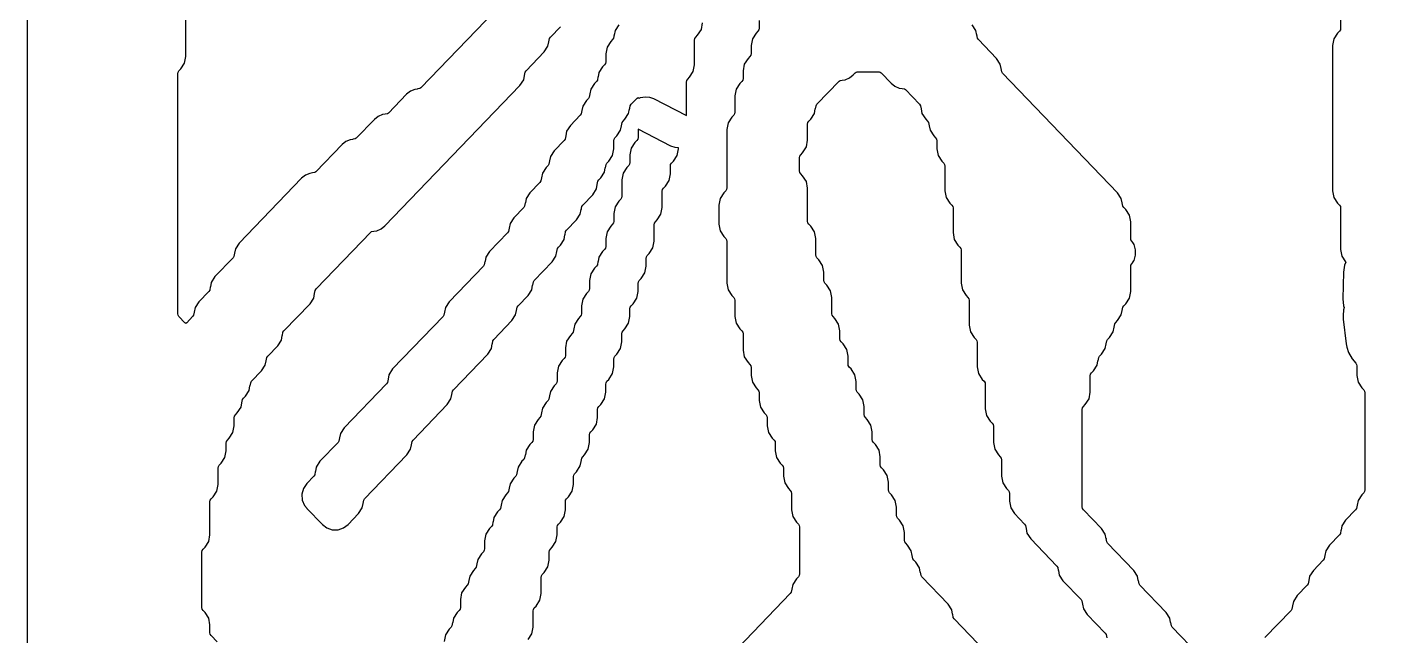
# Model space of a CAD drawing. Header units: millimetres. Extents: x 10 to 410, y 18 to 283.
# Drawn here: x 148 to 185.86, y 80.9 to 97.97 of the extents above; entities that cross this region are included whole.
import ezdxf

# ---------------------------------------------------------------- set-up
doc = ezdxf.new("R2010")
doc.units = ezdxf.units.MM
doc.layers.add('CUT', color=1, linetype='Continuous')

msp = doc.modelspace()

# ---------------------------------------------------------------- linework, layer by layer
at = {"layer": 'CUT'}
msp.add_lwpolyline([(190.134, 147), (190.134, 144), (169.134, 144), (169.134, 147), (161.134, 147), (161.134, 144), (148, 144), (148, 24), (161.134, 24), (161.134, 21), (169.134, 21), (169.134, 24), (190.134, 24), (190.134, 21), (198.134, 21), (198.134, 24), (211.2679, 24), (211.2679, 144), (198.134, 144), (198.134, 147)], close=True, dxfattribs=at)
for points in [[(162.1595, 99.4948), (159.045, 96.2595), (159.0199, 96.2396), (158.9549, 96.2308), (158.9553, 96.2282), (158.8755, 96.2174), (158.7525, 96.1651), (158.6477, 96.0821), (158.139, 95.5536), (158.1139, 95.5337), (158.0489, 95.5249), (158.0492, 95.5223), (157.9694, 95.5115), (157.8464, 95.4592), (157.7417, 95.3762), (157.233, 94.8477), (157.2079, 94.8278), (157.1428, 94.819), (157.1432, 94.8164), (157.0634, 94.8057), (156.9404, 94.7533), (156.8357, 94.6703), (156.1004, 93.9065), (156.0753, 93.8866), (156.0103, 93.8779), (156.0107, 93.8752), (155.9309, 93.8645), (155.8079, 93.8122), (155.7031, 93.7291), (153.9518, 91.9099), (153.8483, 91.7501), (153.8239, 91.6241), (153.8212, 91.6246), (153.8034, 91.5329), (153.7787, 91.4948), (153.2723, 90.9687), (153.1688, 90.8089), (153.1444, 90.6829), (153.1417, 90.6834), (153.1239, 90.5917), (153.0992, 90.5536), (152.8193, 90.2629), (152.7158, 90.103), (152.6913, 89.977), (152.6887, 89.9776), (152.6709, 89.8858), (152.6462, 89.8477), (152.481, 89.6761), (152.453, 89.6551), (152.4251, 89.6761), (152.2598, 89.8477), (152.2352, 89.8858), (152.2265, 89.9304), (152.2265, 96.6578), (152.2352, 96.7024), (152.2598, 96.7405), (152.3132, 96.796), (152.4168, 96.9558), (152.453, 97.1427), (152.453, 98.3049)], [(164.5977, 98.0276), (164.4942, 97.8677), (164.4698, 97.7418), (164.4671, 97.7423), (164.4493, 97.6505), (164.4246, 97.6124), (164.3712, 97.557), (164.2677, 97.3971), (164.2314, 97.2102), (164.2314, 96.9892), (164.2228, 96.9447), (164.1981, 96.9066), (164.1447, 96.8511), (164.0412, 96.6913), (164.0167, 96.5653), (164.0141, 96.5658), (163.9963, 96.4741), (163.9716, 96.436), (163.9182, 96.3805), (163.8147, 96.2207), (163.7902, 96.0947), (163.7876, 96.0952), (163.7698, 96.0035), (163.7451, 95.9654), (163.6917, 95.9099), (163.5882, 95.7501), (163.5637, 95.6241), (163.5611, 95.6246), (163.5433, 95.5329), (163.5186, 95.4948), (163.2387, 95.204), (163.1352, 95.0442), (163.1107, 94.9182), (163.108, 94.9187), (163.0902, 94.827), (163.0656, 94.7889), (162.7857, 94.4981), (162.6821, 94.3383), (162.6577, 94.2123), (162.655, 94.2129), (162.6372, 94.1211), (162.6126, 94.083), (162.5592, 94.0276), (162.4556, 93.8677), (162.4312, 93.7418), (162.4285, 93.7423), (162.4107, 93.6505), (162.386, 93.6124), (162.1061, 93.3217), (162.0026, 93.1619), (161.9782, 93.0359), (161.9755, 93.0364), (161.9577, 92.9447), (161.933, 92.9066), (161.6531, 92.6158), (161.5496, 92.456), (161.5252, 92.33), (161.5225, 92.3305), (161.5047, 92.2388), (161.48, 92.2007), (160.9736, 91.6746), (160.8701, 91.5148), (160.8456, 91.3888), (160.843, 91.3893), (160.8252, 91.2976), (160.8005, 91.2595), (159.8411, 90.2629), (159.7375, 90.103), (159.7131, 89.977), (159.7104, 89.9776), (159.6926, 89.8858), (159.668, 89.8477), (158.2555, 88.3805), (158.152, 88.2207), (158.1275, 88.0947), (158.1249, 88.0952), (158.1071, 88.0035), (158.0824, 87.9654), (156.8965, 86.7334), (156.7929, 86.5736), (156.7685, 86.4476), (156.7658, 86.4482), (156.748, 86.3564), (156.7233, 86.3183), (156.2169, 85.7923), (156.1134, 85.6324), (156.089, 85.5065), (156.0863, 85.507), (156.0685, 85.4152), (156.0438, 85.3772), (155.8439, 85.1695), (155.7503, 85.0325), (155.7066, 84.8724), (155.7177, 84.7069), (155.7824, 84.5541), (155.8544, 84.4742), (155.8506, 84.4706), (156.2832, 84.0212), (156.4113, 83.9251), (156.5633, 83.8745), (156.7235, 83.8745), (156.8755, 83.9251), (157.0036, 84.0212), (157.2964, 84.3254), (157.3999, 84.4852), (157.4244, 84.6112), (157.427, 84.6107), (157.4448, 84.7024), (157.4695, 84.7405), (158.6555, 85.9724), (158.759, 86.1323), (158.7834, 86.2582), (158.7861, 86.2577), (158.8039, 86.3495), (158.8286, 86.3876), (159.788, 87.3842), (159.8915, 87.544), (159.916, 87.67), (159.9186, 87.6695), (159.9364, 87.7612), (159.9611, 87.7993), (160.9205, 88.796), (161.0241, 88.9558), (161.0485, 89.0818), (161.0512, 89.0813), (161.069, 89.173), (161.0936, 89.2111), (161.6001, 89.7371), (161.7036, 89.897), (161.728, 90.023), (161.7307, 90.0224), (161.7485, 90.1142), (161.7732, 90.1523), (162.0531, 90.443), (162.1566, 90.6029), (162.181, 90.7288), (162.1837, 90.7283), (162.2015, 90.82), (162.2262, 90.8581), (162.7326, 91.3842), (162.8361, 91.544), (162.8606, 91.67), (162.8632, 91.6695), (162.881, 91.7612), (162.9057, 91.7993), (162.9591, 91.8548), (163.0626, 92.0146), (163.0871, 92.1406), (163.0897, 92.1401), (163.1075, 92.2318), (163.1322, 92.2699), (163.4121, 92.5607), (163.5156, 92.7205), (163.5401, 92.8465), (163.5428, 92.846), (163.5606, 92.9377), (163.5852, 92.9758), (163.8651, 93.2666), (163.9687, 93.4264), (163.9931, 93.5524), (163.9958, 93.5518), (164.0136, 93.6436), (164.0382, 93.6817), (164.0916, 93.7371), (164.1952, 93.897), (164.2196, 94.023), (164.2223, 94.0224), (164.2401, 94.1142), (164.2648, 94.1523), (164.3182, 94.2077), (164.4217, 94.3676), (164.4579, 94.5545), (164.4579, 94.7755), (164.4666, 94.82), (164.4913, 94.8581), (164.5447, 94.9136), (164.6482, 95.0734), (164.6726, 95.1994), (164.6753, 95.1989), (164.6931, 95.2906), (164.7178, 95.3287), (164.7712, 95.3842), (164.8747, 95.544), (164.8817, 95.5802), (164.8864, 95.6356), (164.9055, 95.6883), (164.9196, 95.7612), (164.9443, 95.7993), (165.1095, 95.971), (165.1375, 95.9919), (165.1654, 95.971), (165.1664, 95.97), (165.2098, 95.9903), (165.3331, 96.0124), (165.458, 96.0018), (165.5758, 95.9592), (166.4943, 95.4842), (166.4965, 95.4957), (166.4965, 96.4225), (166.5052, 96.4671), (166.5298, 96.5052), (166.5832, 96.5607), (166.6868, 96.7205), (166.723, 96.9074), (166.723, 97.599), (166.7317, 97.6436), (166.7563, 97.6817), (166.8097, 97.7371), (166.9133, 97.897), (166.9495, 98.0839)], [(168.5351, 98.1514), (168.5351, 97.9304), (168.5264, 97.8858), (168.5018, 97.8477), (168.4484, 97.7923), (168.3448, 97.6324), (168.3086, 97.4455), (168.3086, 97.2245), (168.2999, 97.18), (168.2753, 97.1419), (168.2219, 97.0864), (168.1183, 96.9266), (168.0821, 96.7396), (168.0821, 96.5186), (168.0734, 96.4741), (168.0487, 96.436), (167.9953, 96.3805), (167.8918, 96.2207), (167.8556, 96.0337), (167.8556, 95.5775), (167.8469, 95.5329), (167.8222, 95.4948), (167.7688, 95.4393), (167.6653, 95.2795), (167.6291, 95.0926), (167.6291, 93.4598), (167.6204, 93.4152), (167.5957, 93.3772), (167.5423, 93.3217), (167.4388, 93.1619), (167.4025, 92.9749), (167.4025, 92.4369), (167.4388, 92.2499), (167.5423, 92.0901), (167.5957, 92.0346), (167.6204, 91.9965), (167.6291, 91.952), (167.6291, 90.7898), (167.6653, 90.6029), (167.7688, 90.443), (167.8222, 90.3876), (167.8469, 90.3495), (167.8556, 90.3049), (167.8556, 89.8486), (167.8918, 89.6617), (167.9953, 89.5019), (168.0487, 89.4464), (168.0734, 89.4083), (168.0821, 89.3637), (168.0821, 88.9074), (168.1183, 88.7205), (168.2219, 88.5607), (168.2753, 88.5052), (168.2999, 88.4671), (168.3086, 88.4225), (168.3086, 88.2016), (168.3448, 88.0146), (168.4484, 87.8548), (168.5018, 87.7993), (168.5264, 87.7612), (168.5351, 87.7167), (168.5351, 87.4957), (168.5713, 87.3087), (168.6749, 87.1489), (168.7283, 87.0934), (168.7529, 87.0553), (168.7616, 87.0108), (168.7616, 86.7898), (168.7979, 86.6029), (168.9014, 86.443), (168.9548, 86.3876), (168.9795, 86.3495), (168.9881, 86.3049), (168.9881, 86.0839), (169.0244, 85.897), (169.1279, 85.7371), (169.1813, 85.6817), (169.206, 85.6436), (169.2146, 85.599), (169.2146, 85.378), (169.2509, 85.1911), (169.3544, 85.0313), (169.4078, 84.9758), (169.4325, 84.9377), (169.4411, 84.8931), (169.4411, 84.4369), (169.4774, 84.2499), (169.5809, 84.0901), (169.6343, 84.0346), (169.659, 83.9965), (169.6676, 83.952), (169.6676, 82.6363), (169.659, 82.5917), (169.6343, 82.5536), (169.5809, 82.4981), (169.4774, 82.3383), (169.4529, 82.2123), (169.4503, 82.2129), (169.4325, 82.1211), (169.4078, 82.083), (167.3158, 79.9099)], [(184.8437, 98.3867), (184.8437, 97.9304), (184.835, 97.8858), (184.8103, 97.8477), (184.7569, 97.7923), (184.6534, 97.6324), (184.6172, 97.4455), (184.6172, 93.378), (184.6534, 93.1911), (184.7569, 93.0313), (184.8103, 92.9758), (184.835, 92.9377), (184.8437, 92.8931), (184.8437, 91.731), (184.8799, 91.544), (184.9834, 91.3842), (184.9897, 91.3776), (184.9504, 91.2884), (184.9204, 91.0949), (184.9032, 90.3439), (184.9243, 90.1492), (184.9424, 90.1027), (184.9248, 90.0403), (184.9122, 89.8774), (184.9142, 89.7794), (184.9965, 89.0898), (185.0176, 88.9941), (185.0682, 88.8387), (185.1637, 88.6686), (185.2678, 88.5469), (185.2892, 88.5105), (185.2967, 88.4689), (185.2967, 88.2016), (185.3329, 88.0146), (185.4365, 87.8548), (185.4899, 87.7993), (185.5145, 87.7612), (185.5232, 87.7167), (185.5232, 84.9892), (185.5145, 84.9447), (185.4899, 84.9066), (185.4365, 84.8511), (185.3329, 84.6913), (185.3085, 84.5653), (185.3058, 84.5658), (185.288, 84.4741), (185.2634, 84.436), (184.9834, 84.1452), (184.8799, 83.9854), (184.8555, 83.8594), (184.8528, 83.8599), (184.835, 83.7682), (184.8103, 83.7301), (184.5304, 83.4393), (184.4269, 83.2795), (184.4025, 83.1535), (184.3998, 83.154), (184.382, 83.0623), (184.3573, 83.0242), (184.0774, 82.7334), (183.9739, 82.5736), (183.9495, 82.4476), (183.9468, 82.4482), (183.929, 82.3564), (183.9043, 82.3183), (183.6244, 82.0276), (183.5209, 81.8677), (183.4964, 81.7418), (183.4938, 81.7423), (183.476, 81.6505), (183.4513, 81.6124), (182.7184, 80.8511)], [(153.3311, 80.7349), (153.1659, 80.9066), (153.1412, 80.9447), (153.1325, 80.9892), (153.1325, 81.2102), (153.0963, 81.3971), (152.9928, 81.557), (152.9394, 81.6124), (152.9147, 81.6505), (152.906, 81.6951), (152.906, 83.2461), (152.9147, 83.2906), (152.9394, 83.3287), (152.9928, 83.3842), (153.0963, 83.544), (153.1325, 83.731), (153.1325, 84.6578), (153.1412, 84.7024), (153.1659, 84.7405), (153.2193, 84.796), (153.3228, 84.9558), (153.359, 85.1427), (153.359, 85.599), (153.3677, 85.6436), (153.3924, 85.6817), (153.4458, 85.7371), (153.5493, 85.897), (153.5856, 86.0839), (153.5856, 86.3049), (153.5942, 86.3495), (153.6189, 86.3876), (153.6723, 86.443), (153.7758, 86.6029), (153.8121, 86.7898), (153.8121, 87.0108), (153.8207, 87.0553), (153.8454, 87.0934), (153.8988, 87.1489), (154.0023, 87.3087), (154.0267, 87.4347), (154.0294, 87.4342), (154.0472, 87.5259), (154.0719, 87.564), (154.1253, 87.6195), (154.2288, 87.7793), (154.2533, 87.9053), (154.2559, 87.9048), (154.2737, 87.9965), (154.2984, 88.0346), (154.5783, 88.3254), (154.6818, 88.4852), (154.7063, 88.6112), (154.7089, 88.6107), (154.7267, 88.7024), (154.7514, 88.7405), (155.0313, 89.0313), (155.1349, 89.1911), (155.1593, 89.3171), (155.162, 89.3166), (155.1798, 89.4083), (155.2044, 89.4464), (155.9374, 90.2077), (156.0409, 90.3676), (156.0653, 90.4935), (156.068, 90.493), (156.0858, 90.5848), (156.1105, 90.6228), (157.6394, 92.2111), (157.6645, 92.231), (157.7295, 92.2398), (157.7292, 92.2424), (157.809, 92.2532), (157.932, 92.3055), (158.0367, 92.3885), (161.8266, 96.3254), (161.9301, 96.4852), (161.9545, 96.6112), (161.9572, 96.6107), (161.975, 96.7024), (161.9997, 96.7405), (162.5061, 97.2666), (162.6096, 97.4264), (162.6341, 97.5524), (162.6367, 97.5518), (162.6545, 97.6436), (162.6792, 97.6817), (162.9591, 97.9724)], [(180.8532, 80.3805), (180.1203, 81.1419), (180.0956, 81.18), (180.0778, 81.2717), (180.0752, 81.2712), (180.0507, 81.3971), (179.9472, 81.557), (179.2143, 82.3183), (179.1896, 82.3564), (179.1718, 82.4482), (179.1691, 82.4476), (179.1447, 82.5736), (179.0412, 82.7334), (178.3082, 83.4948), (178.2836, 83.5329), (178.2658, 83.6246), (178.2631, 83.6241), (178.2387, 83.7501), (178.1351, 83.9099), (177.6287, 84.436), (177.604, 84.4741), (177.5954, 84.5186), (177.5954, 87.2461), (177.604, 87.2906), (177.6287, 87.3287), (177.6821, 87.3842), (177.7856, 87.544), (177.8219, 87.731), (177.8219, 88.1872), (177.8306, 88.2318), (177.8552, 88.2699), (177.9086, 88.3254), (178.0122, 88.4852), (178.0366, 88.6112), (178.0393, 88.6107), (178.0571, 88.7024), (178.0817, 88.7405), (178.1351, 88.796), (178.2387, 88.9558), (178.2631, 89.0818), (178.2658, 89.0813), (178.2836, 89.173), (178.3082, 89.2111), (178.3616, 89.2666), (178.4652, 89.4264), (178.4896, 89.5524), (178.4923, 89.5518), (178.5101, 89.6436), (178.5348, 89.6817), (178.5882, 89.7371), (178.6917, 89.897), (178.7161, 90.023), (178.7188, 90.0224), (178.7366, 90.1142), (178.7613, 90.1523), (178.8147, 90.2077), (178.9182, 90.3676), (178.9545, 90.5545), (178.9545, 91.2461), (178.9631, 91.2906), (179.0139, 91.3691), (179.0104, 91.3713), (179.0482, 91.4252), (179.0943, 91.5707), (179.0943, 91.7234), (179.0482, 91.869), (179.0104, 91.9228), (179.0139, 91.9251), (178.9631, 92.0035), (178.9545, 92.048), (178.9545, 92.5043), (178.9182, 92.6913), (178.8147, 92.8511), (178.7613, 92.9066), (178.7366, 92.9447), (178.7188, 93.0364), (178.7161, 93.0359), (178.6917, 93.1619), (178.5882, 93.3217), (175.3636, 96.6713), (175.339, 96.7094), (175.3212, 96.8011), (175.3185, 96.8006), (175.2941, 96.9266), (175.1905, 97.0864), (174.6841, 97.6124), (174.6594, 97.6505), (174.6416, 97.7423), (174.639, 97.7418), (174.6145, 97.8677), (174.511, 98.0276)], [(176.2131, 79.083), (174.0046, 81.3772), (173.9799, 81.4152), (173.9621, 81.507), (173.9595, 81.5065), (173.935, 81.6324), (173.8315, 81.7923), (173.0986, 82.5536), (173.0739, 82.5917), (173.0561, 82.6834), (173.0534, 82.6829), (173.029, 82.8089), (172.9255, 82.9687), (172.8721, 83.0242), (172.8474, 83.0623), (172.8296, 83.154), (172.8269, 83.1535), (172.8025, 83.2795), (172.6989, 83.4393), (172.6455, 83.4948), (172.6209, 83.5329), (172.6122, 83.5775), (172.6122, 83.7984), (172.576, 83.9854), (172.4724, 84.1452), (172.419, 84.2007), (172.3944, 84.2388), (172.3857, 84.2833), (172.3857, 84.5043), (172.3495, 84.6913), (172.2459, 84.8511), (172.1925, 84.9066), (172.1679, 84.9447), (172.1592, 84.9892), (172.1592, 85.2102), (172.1229, 85.3971), (172.0194, 85.557), (171.966, 85.6124), (171.9413, 85.6505), (171.9327, 85.6951), (171.9327, 85.9161), (171.8964, 86.103), (171.7929, 86.2629), (171.7395, 86.3183), (171.7148, 86.3564), (171.7062, 86.401), (171.7062, 86.622), (171.6699, 86.8089), (171.5664, 86.9687), (171.513, 87.0242), (171.4883, 87.0623), (171.4797, 87.1069), (171.4797, 87.3279), (171.4434, 87.5148), (171.3399, 87.6746), (171.2865, 87.7301), (171.2618, 87.7682), (171.2532, 87.8128), (171.2532, 88.0337), (171.2169, 88.2207), (171.1134, 88.3805), (171.06, 88.436), (171.0353, 88.4741), (171.0267, 88.5186), (171.0267, 88.7396), (170.9904, 88.9266), (170.8869, 89.0864), (170.8335, 89.1419), (170.8088, 89.18), (170.8002, 89.2245), (170.8002, 89.4455), (170.7639, 89.6324), (170.6604, 89.7923), (170.607, 89.8477), (170.5823, 89.8858), (170.5737, 89.9304), (170.5737, 90.3867), (170.5374, 90.5736), (170.4339, 90.7334), (170.3805, 90.7889), (170.3558, 90.827), (170.3471, 90.8716), (170.3471, 91.0926), (170.3109, 91.2795), (170.2074, 91.4393), (170.154, 91.4948), (170.1293, 91.5329), (170.1206, 91.5775), (170.1206, 92.0337), (170.0844, 92.2207), (169.9809, 92.3805), (169.9275, 92.436), (169.9028, 92.4741), (169.8941, 92.5186), (169.8941, 93.4455), (169.8579, 93.6324), (169.7543, 93.7923), (169.7009, 93.8477), (169.6763, 93.8858), (169.6676, 93.9304), (169.6676, 94.3049), (169.6763, 94.3495), (169.7009, 94.3876), (169.7543, 94.443), (169.8579, 94.6029), (169.8941, 94.7898), (169.8941, 95.2461), (169.9028, 95.2906), (169.9275, 95.3287), (169.9809, 95.3842), (170.0844, 95.544), (170.1088, 95.67), (170.1115, 95.6695), (170.1293, 95.7612), (170.154, 95.7993), (170.7769, 96.4464), (170.802, 96.4663), (170.867, 96.4751), (170.8666, 96.4777), (170.9464, 96.4885), (171.0694, 96.5408), (171.1742, 96.6238), (171.2299, 96.6817), (171.255, 96.7016), (171.2867, 96.7059), (171.8991, 96.7059), (171.9309, 96.7016), (171.956, 96.6817), (172.2382, 96.3885), (172.3429, 96.3055), (172.466, 96.2532), (172.5457, 96.2424), (172.5454, 96.2398), (172.6104, 96.231), (172.6355, 96.2111), (173.0319, 95.7993), (173.0566, 95.7612), (173.0744, 95.6695), (173.0771, 95.67), (173.1015, 95.544), (173.205, 95.3842), (173.2584, 95.3287), (173.2831, 95.2906), (173.3009, 95.1989), (173.3036, 95.1994), (173.328, 95.0734), (173.4315, 94.9136), (173.4849, 94.8581), (173.5096, 94.82), (173.5183, 94.7755), (173.5183, 94.5545), (173.5545, 94.3676), (173.658, 94.2077), (173.7114, 94.1523), (173.7361, 94.1142), (173.7448, 94.0696), (173.7448, 93.378), (173.781, 93.1911), (173.8846, 93.0313), (173.938, 92.9758), (173.9626, 92.9377), (173.9713, 92.8931), (173.9713, 92.2016), (174.0075, 92.0146), (174.1111, 91.8548), (174.1645, 91.7993), (174.1891, 91.7612), (174.1978, 91.7167), (174.1978, 90.7898), (174.234, 90.6029), (174.3376, 90.443), (174.391, 90.3876), (174.4156, 90.3495), (174.4243, 90.3049), (174.4243, 89.6133), (174.4606, 89.4264), (174.5641, 89.2666), (174.6175, 89.2111), (174.6422, 89.173), (174.6508, 89.1284), (174.6508, 88.4369), (174.6871, 88.2499), (174.7906, 88.0901), (174.844, 88.0346), (174.8687, 87.9965), (174.8773, 87.952), (174.8773, 87.2604), (174.9136, 87.0734), (175.0171, 86.9136), (175.0705, 86.8581), (175.0952, 86.82), (175.1038, 86.7755), (175.1038, 86.3192), (175.1401, 86.1323), (175.2436, 85.9724), (175.297, 85.917), (175.3217, 85.8789), (175.3303, 85.8343), (175.3303, 85.378), (175.3666, 85.1911), (175.4701, 85.0313), (175.5235, 84.9758), (175.5482, 84.9377), (175.5568, 84.8931), (175.5568, 84.6721), (175.5931, 84.4852), (175.6966, 84.3254), (175.9765, 84.0346), (176.0012, 83.9965), (176.019, 83.9048), (176.0217, 83.9053), (176.0461, 83.7793), (176.1496, 83.6195), (176.8826, 82.8581), (176.9072, 82.82), (176.925, 82.7283), (176.9277, 82.7288), (176.9521, 82.6029), (177.0557, 82.443), (177.5621, 81.917), (177.5868, 81.8789), (177.6046, 81.7871), (177.6072, 81.7877), (177.6317, 81.6617), (177.7352, 81.5019), (178.2416, 80.9758), (178.2663, 80.9377), (178.2841, 80.846)], [(162.0531, 80.796), (162.1566, 80.9558), (162.1929, 81.1427), (162.1929, 81.599), (162.2015, 81.6436), (162.2262, 81.6817), (162.2796, 81.7371), (162.3831, 81.897), (162.4194, 82.0839), (162.4194, 82.5402), (162.428, 82.5848), (162.4527, 82.6228), (162.5061, 82.6783), (162.6096, 82.8381), (162.6459, 83.0251), (162.6459, 83.2461), (162.6545, 83.2906), (162.6792, 83.3287), (162.7326, 83.3842), (162.8361, 83.544), (162.8724, 83.731), (162.8724, 83.952), (162.881, 83.9965), (162.9057, 84.0346), (162.9591, 84.0901), (163.0626, 84.2499), (163.0989, 84.4369), (163.0989, 84.6578), (163.1075, 84.7024), (163.1322, 84.7405), (163.1856, 84.796), (163.2891, 84.9558), (163.3254, 85.1427), (163.3254, 85.3637), (163.334, 85.4083), (163.3587, 85.4464), (163.4121, 85.5019), (163.5156, 85.6617), (163.5401, 85.7877), (163.5428, 85.7871), (163.5606, 85.8789), (163.5852, 85.917), (163.6386, 85.9724), (163.7422, 86.1323), (163.7784, 86.3192), (163.7784, 86.5402), (163.7871, 86.5848), (163.8117, 86.6228), (163.8651, 86.6783), (163.9687, 86.8381), (164.0049, 87.0251), (164.0049, 87.2461), (164.0136, 87.2906), (164.0382, 87.3287), (164.0916, 87.3842), (164.1952, 87.544), (164.2314, 87.731), (164.2314, 87.952), (164.2401, 87.9965), (164.2648, 88.0346), (164.3182, 88.0901), (164.4217, 88.2499), (164.4579, 88.4369), (164.4579, 88.6578), (164.4666, 88.7024), (164.4913, 88.7405), (164.5447, 88.796), (164.6482, 88.9558), (164.6844, 89.1427), (164.6844, 89.3637), (164.6931, 89.4083), (164.7178, 89.4464), (164.7712, 89.5019), (164.8747, 89.6617), (164.911, 89.8486), (164.911, 90.0696), (164.9196, 90.1142), (164.9443, 90.1523), (164.9977, 90.2077), (165.1012, 90.3676), (165.1375, 90.5545), (165.1375, 90.7755), (165.1461, 90.82), (165.1708, 90.8581), (165.2242, 90.9136), (165.3277, 91.0734), (165.364, 91.2604), (165.364, 91.4814), (165.3726, 91.5259), (165.3973, 91.564), (165.4507, 91.6195), (165.5542, 91.7793), (165.5905, 91.9663), (165.5905, 92.4225), (165.5991, 92.4671), (165.6238, 92.5052), (165.6772, 92.5607), (165.7807, 92.7205), (165.817, 92.9074), (165.817, 93.3637), (165.8256, 93.4083), (165.8503, 93.4464), (165.9037, 93.5019), (166.0072, 93.6617), (166.0435, 93.8486), (166.0435, 94.0696), (166.0521, 94.1142), (166.0768, 94.1523), (166.1302, 94.2077), (166.2337, 94.3676), (166.27, 94.5545), (166.27, 94.5784), (166.1759, 94.5864), (166.0581, 94.629), (165.1397, 95.104), (165.1375, 95.0926), (165.1375, 94.8716), (165.1288, 94.827), (165.1041, 94.7889), (165.0507, 94.7334), (164.9472, 94.5736), (164.911, 94.3867), (164.911, 94.1657), (164.9023, 94.1211), (164.8776, 94.083), (164.8242, 94.0276), (164.7207, 93.8677), (164.6844, 93.6808), (164.6844, 93.2245), (164.6758, 93.18), (164.6511, 93.1419), (164.5977, 93.0864), (164.4942, 92.9266), (164.4579, 92.7396), (164.4579, 92.5186), (164.4493, 92.4741), (164.4246, 92.436), (164.3712, 92.3805), (164.2677, 92.2207), (164.2314, 92.0337), (164.2314, 91.8128), (164.2228, 91.7682), (164.1981, 91.7301), (164.1447, 91.6746), (164.0412, 91.5148), (164.0167, 91.3888), (164.0141, 91.3893), (163.9963, 91.2976), (163.9716, 91.2595), (163.9182, 91.204), (163.8147, 91.0442), (163.7784, 90.8573), (163.7784, 90.6363), (163.7698, 90.5917), (163.7451, 90.5536), (163.6917, 90.4981), (163.5882, 90.3383), (163.5519, 90.1514), (163.5519, 89.9304), (163.5433, 89.8858), (163.5186, 89.8477), (163.4652, 89.7923), (163.3617, 89.6324), (163.3372, 89.5065), (163.3345, 89.507), (163.3168, 89.4152), (163.2921, 89.3772), (163.2387, 89.3217), (163.1352, 89.1619), (163.0989, 88.9749), (163.0989, 88.7539), (163.0902, 88.7094), (163.0656, 88.6713), (163.0122, 88.6158), (162.9086, 88.456), (162.8724, 88.269), (162.8724, 88.048), (162.8637, 88.0035), (162.8391, 87.9654), (162.7857, 87.9099), (162.6821, 87.7501), (162.6577, 87.6241), (162.655, 87.6246), (162.6372, 87.5329), (162.6126, 87.4948), (162.5592, 87.4393), (162.4556, 87.2795), (162.4312, 87.1535), (162.4285, 87.154), (162.4107, 87.0623), (162.386, 87.0242), (162.3326, 86.9687), (162.2291, 86.8089), (162.1929, 86.622), (162.1929, 86.401), (162.1842, 86.3564), (162.1595, 86.3183), (162.1061, 86.2629), (162.0026, 86.103), (161.9782, 85.977), (161.9755, 85.9776), (161.9577, 85.8858), (161.933, 85.8477), (161.8796, 85.7923), (161.7761, 85.6324), (161.7517, 85.5065), (161.749, 85.507), (161.7312, 85.4152), (161.7065, 85.3772), (161.6531, 85.3217), (161.5496, 85.1619), (161.5252, 85.0359), (161.5225, 85.0364), (161.5047, 84.9447), (161.48, 84.9066), (161.4266, 84.8511), (161.3231, 84.6913), (161.2987, 84.5653), (161.296, 84.5658), (161.2782, 84.4741), (161.2535, 84.436), (161.2001, 84.3805), (161.0966, 84.2207), (161.0721, 84.0947), (161.0695, 84.0952), (161.0517, 84.0035), (161.027, 83.9654), (160.9736, 83.9099), (160.8701, 83.7501), (160.8338, 83.5631), (160.8338, 83.3422), (160.8252, 83.2976), (160.8005, 83.2595), (160.7471, 83.204), (160.6436, 83.0442), (160.6191, 82.9182), (160.6165, 82.9187), (160.5987, 82.827), (160.574, 82.7889), (160.5206, 82.7334), (160.4171, 82.5736), (160.3926, 82.4476), (160.3899, 82.4482), (160.3722, 82.3564), (160.3475, 82.3183), (160.2941, 82.2629), (160.1905, 82.103), (160.1543, 81.9161), (160.1543, 81.6951), (160.1456, 81.6505), (160.121, 81.6124), (160.0676, 81.557), (159.964, 81.3971), (159.9396, 81.2712), (159.9369, 81.2717), (159.9191, 81.18), (159.8945, 81.1419), (159.8411, 81.0864), (159.7375, 80.9266), (159.7013, 80.7396)]]:
    msp.add_lwpolyline(points, dxfattribs=at)

doc.saveas('drawing.dxf')
